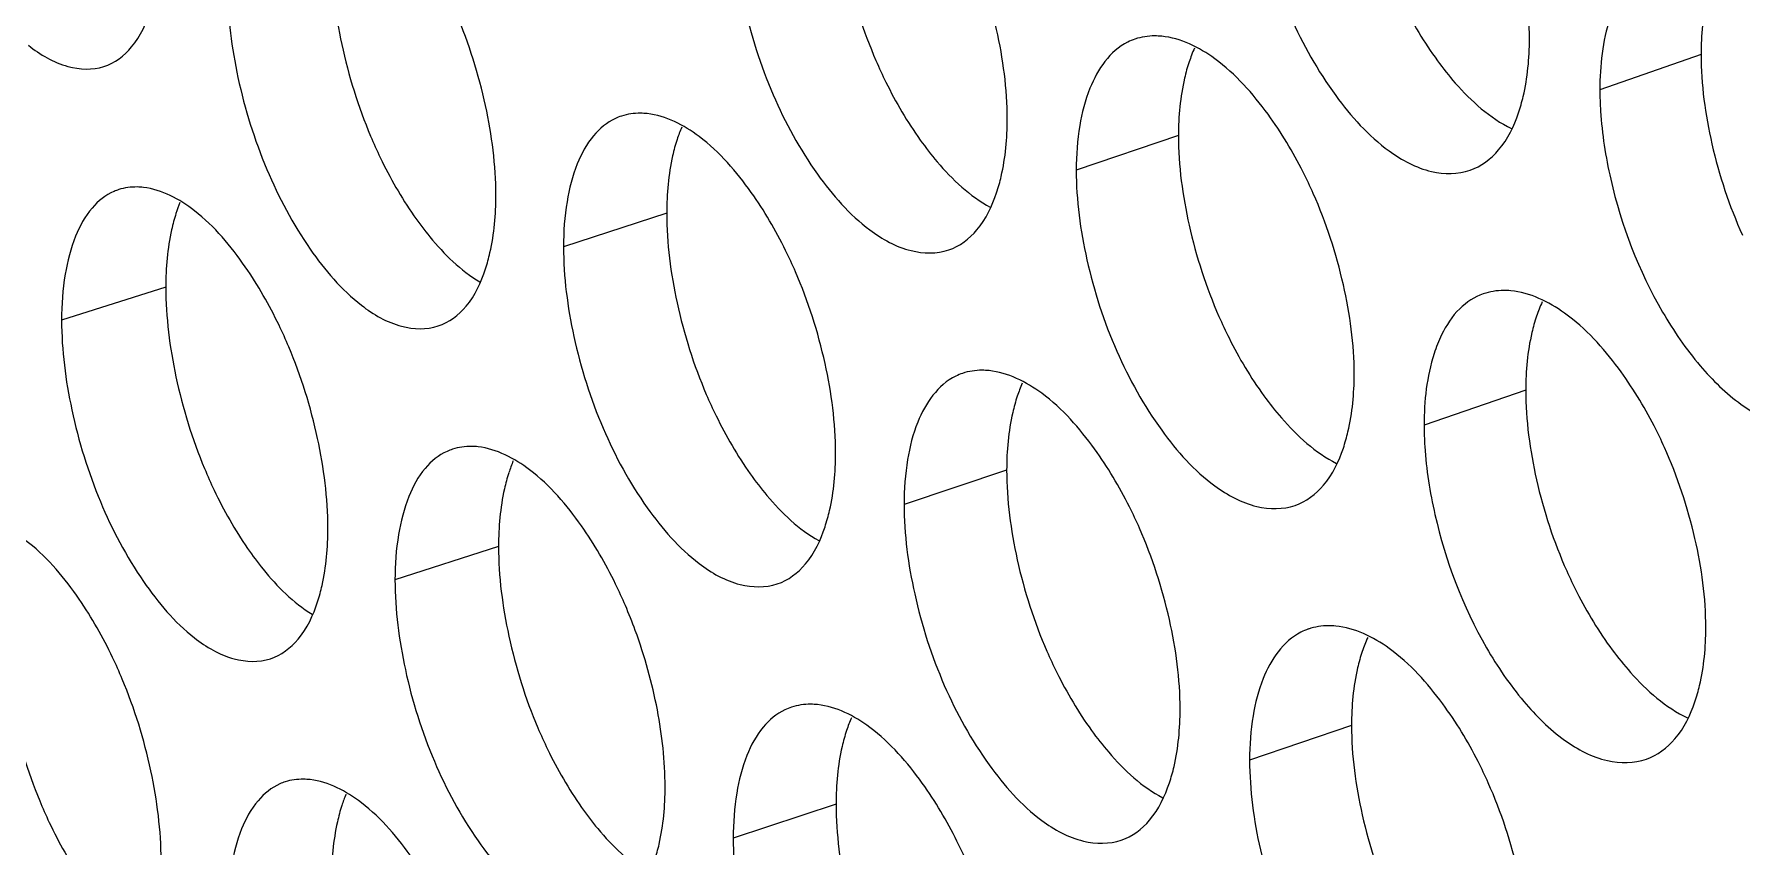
# Model space of a CAD drawing. Header units: millimetres. Extents: x 1177 to 4147, y 93 to 2194.
# Drawn here: x 2505.48 to 2520.02, y 959.4 to 966.33 of the extents above; entities that cross this region are included whole.
import ezdxf

# ---------------------------------------------------------------- set-up
doc = ezdxf.new("R2010")
doc.units = ezdxf.units.MM
doc.header["$LTSCALE"] = 0.1
doc.layers.get('0').update_dxf_attribs({"lineweight": 13})
doc.layers.add('标注', color=251, linetype='Continuous', lineweight=9)

# ---------------------------------------------------------------- blocks, each defined once
blk = doc.blocks.new('02')
at = {"layer": '标注'}
for p, q in [((4368.662, 971.486), (4367.431, 971.057)), ((4362.307, 970.498), (4361.064, 970.079)), ((4362.307, 970.498), (4361.064, 970.079)), ((4356.084, 969.555), (4354.829, 969.144)), ((4349.993, 968.655), (4348.726, 968.253)), ((4366.53, 967.401), (4365.294, 966.976)), ((4366.53, 967.401), (4365.294, 966.976)), ((4360.218, 966.429), (4358.971, 966.012)), ((4354.039, 965.5), (4352.78, 965.092)), ((4364.411, 963.322), (4363.172, 962.9)), ((4358.144, 962.364), (4356.893, 961.951))]:
    blk.add_line(p, q, dxfattribs=at)
for centre, radius, start, end in [((4362.005, 971.002), 0.708, 108.7111, 116.4326), ((4362.005, 971.002), 0.708, 108.7111, 116.4326), ((4355.745, 970.09), 0.68, 108.1838, 114.818), ((4349.619, 969.221), 0.651, 107.6638, 113.1281), ((4351.866, 968.991), 1.837, 157.8589, 162.2429), ((4359.904, 966.943), 0.699, 108.5345, 115.9025), ((4353.688, 966.045), 0.67, 108.0096, 114.2633), ((4355.89, 965.838), 1.814, 157.2003, 162.034), ((4350.072, 962.425), 5.992, 20.0336, 23.1528), ((4364.121, 963.816), 0.718, 108.8885, 116.9547), ((4357.817, 962.889), 0.689, 108.3587, 115.3644), ((4351.646, 962.006), 0.661, 107.8363, 113.7), ((4353.87, 961.787), 1.825, 157.5283, 162.138)]:
    blk.add_arc(centre, radius, start, end, dxfattribs=at)
for points, knots in [([(4363.172, 974.15), (4363.172, 973.784), (4363.275, 973.028), (4363.626, 971.952), (4364.153, 971.014), (4364.616, 970.496), (4364.869, 970.312)], [0, 0, 0, 0, 0.254475, 0.525644, 0.782923, 1, 1, 1, 1]), ([(4366.575, 971.674), (4366.575, 972.04), (4366.471, 972.795), (4366.233, 973.516), (4366.074, 973.872)], [0, 0, 0, 0, 0.484049, 1, 1, 1, 1]), ([(4358.144, 973.614), (4358.144, 973.248), (4358.244, 972.493), (4358.474, 971.769), (4358.629, 971.411)], [0, 0, 0, 0, 0.484339, 1, 1, 1, 1]), ([(4358.144, 973.614), (4358.144, 973.248), (4358.244, 972.493), (4358.474, 971.769), (4358.629, 971.411)], [0, 0, 0, 0, 0.484339, 1, 1, 1, 1]), ([(4356.893, 973.201), (4356.893, 972.835), (4356.993, 972.079), (4357.336, 971.001), (4357.852, 970.059), (4358.306, 969.537), (4358.554, 969.351)], [0, 0, 0, 0, 0.255058, 0.526721, 0.783925, 1, 1, 1, 1]), ([(4356.893, 973.201), (4356.893, 972.835), (4356.993, 972.079), (4357.336, 971.001), (4357.852, 970.059), (4358.306, 969.537), (4358.554, 969.351)], [0, 0, 0, 0, 0.255058, 0.526721, 0.783925, 1, 1, 1, 1]), ([(4360.225, 970.701), (4360.225, 971.067), (4360.123, 971.822), (4359.891, 972.546), (4359.735, 972.903)], [0, 0, 0, 0, 0.484165, 1, 1, 1, 1]), ([(4360.225, 970.701), (4360.225, 971.067), (4360.123, 971.822), (4359.891, 972.546), (4359.735, 972.903)], [0, 0, 0, 0, 0.484165, 1, 1, 1, 1]), ([(4352.008, 972.7), (4352.008, 972.334), (4352.107, 971.578), (4352.332, 970.852), (4352.483, 970.493)], [0, 0, 0, 0, 0.484455, 1, 1, 1, 1]), ([(4350.746, 972.295), (4350.746, 971.929), (4350.844, 971.173), (4351.18, 970.094), (4351.684, 969.149), (4352.128, 968.623), (4352.372, 968.434)], [0, 0, 0, 0, 0.255639, 0.527795, 0.784925, 1, 1, 1, 1]), ([(4364.907, 972.372), (4364.945, 972.284), (4365.103, 971.95), (4365.295, 971.631), (4365.457, 971.41)], [0, 0, 0, 0, 0.259522, 1, 1, 1, 1]), ([(4368.795, 972.385), (4368.772, 972.32), (4368.69, 972.027), (4368.662, 971.72), (4368.662, 971.486)], [0, 0, 0, 0, 0.227421, 1, 1, 1, 1]), ([(4367.646, 972.158), (4367.61, 972.084), (4367.472, 971.733), (4367.431, 971.35), (4367.431, 971.057)], [0, 0, 0, 0, 0.219864, 1, 1, 1, 1]), ([(4349.24, 971.339), (4349.371, 971.381), (4349.632, 971.581), (4349.759, 971.87), (4349.811, 972.032)], [0, 0, 0, 0, 0.446528, 1, 1, 1, 1]), ([(4354.007, 969.773), (4354.007, 970.139), (4353.908, 970.894), (4353.68, 971.619), (4353.528, 971.978)], [0, 0, 0, 0, 0.484282, 1, 1, 1, 1]), ([(4361.689, 971.636), (4361.473, 971.529), (4361.227, 971.159), (4361.089, 970.601), (4361.064, 970.26), (4361.064, 970.079)], [0, 0, 0, 0, 0.41671, 0.687379, 1, 1, 1, 1]), ([(4361.689, 971.636), (4361.473, 971.529), (4361.227, 971.159), (4361.089, 970.601), (4361.064, 970.26), (4361.064, 970.079)], [0, 0, 0, 0, 0.41671, 0.687379, 1, 1, 1, 1]), ([(4362.104, 971.707), (4362.076, 971.71), (4361.966, 971.716), (4361.855, 971.699), (4361.778, 971.673)], [0, 0, 0, 0, 0.258751, 1, 1, 1, 1]), ([(4362.104, 971.707), (4362.076, 971.71), (4361.966, 971.716), (4361.855, 971.699), (4361.778, 971.673)], [0, 0, 0, 0, 0.258751, 1, 1, 1, 1]), ([(4363.396, 970.758), (4363.212, 971.01), (4362.851, 971.424), (4362.336, 971.685), (4362.104, 971.707)], [0, 0, 0, 0, 0.571465, 1, 1, 1, 1]), ([(4363.396, 970.758), (4363.212, 971.01), (4362.851, 971.424), (4362.336, 971.685), (4362.104, 971.707)], [0, 0, 0, 0, 0.571465, 1, 1, 1, 1]), ([(4366.443, 970.776), (4366.465, 970.841), (4366.547, 971.134), (4366.575, 971.44), (4366.575, 971.674)], [0, 0, 0, 0, 0.227356, 1, 1, 1, 1]), ([(4348.324, 971.597), (4348.466, 971.485), (4348.753, 971.31), (4349.101, 971.295), (4349.24, 971.339)], [0, 0, 0, 0, 0.554103, 1, 1, 1, 1]), ([(4368.662, 971.486), (4368.662, 971.12), (4368.766, 970.365), (4369.005, 969.643), (4369.165, 969.288)], [0, 0, 0, 0, 0.484147, 1, 1, 1, 1]), ([(4358.629, 971.411), (4358.667, 971.323), (4358.821, 970.987), (4359.009, 970.667), (4359.168, 970.444)], [0, 0, 0, 0, 0.259789, 1, 1, 1, 1]), ([(4358.629, 971.411), (4358.667, 971.323), (4358.821, 970.987), (4359.009, 970.667), (4359.168, 970.444)], [0, 0, 0, 0, 0.259789, 1, 1, 1, 1]), ([(4362.437, 971.396), (4362.415, 971.331), (4362.334, 971.038), (4362.307, 970.733), (4362.307, 970.498)], [0, 0, 0, 0, 0.227, 1, 1, 1, 1]), ([(4362.437, 971.396), (4362.415, 971.331), (4362.334, 971.038), (4362.307, 970.733), (4362.307, 970.498)], [0, 0, 0, 0, 0.227, 1, 1, 1, 1]), ([(4365.457, 971.41), (4365.525, 971.316), (4365.779, 970.997), (4366.093, 970.713), (4366.356, 970.584)], [0, 0, 0, 0, 0.283373, 1, 1, 1, 1]), ([(4367.431, 971.057), (4367.431, 970.97), (4367.444, 970.604), (4367.501, 970.241), (4367.563, 969.969)], [0, 0, 0, 0, 0.237523, 1, 1, 1, 1]), ([(4355.46, 970.707), (4355.358, 970.659), (4355.162, 970.496), (4354.971, 970.135), (4354.852, 969.671), (4354.829, 969.328), (4354.829, 969.144)], [0, 0, 0, 0, 0.191473, 0.417182, 0.686837, 1, 1, 1, 1]), ([(4355.847, 970.766), (4355.82, 970.769), (4355.714, 970.775), (4355.608, 970.76), (4355.533, 970.736)], [0, 0, 0, 0, 0.258853, 1, 1, 1, 1]), ([(4357.112, 969.807), (4356.932, 970.06), (4356.581, 970.475), (4356.076, 970.741), (4355.847, 970.766)], [0, 0, 0, 0, 0.573616, 1, 1, 1, 1]), ([(4360.096, 969.804), (4360.118, 969.869), (4360.198, 970.162), (4360.225, 970.467), (4360.225, 970.701)], [0, 0, 0, 0, 0.226935, 1, 1, 1, 1]), ([(4360.096, 969.804), (4360.118, 969.869), (4360.198, 970.162), (4360.225, 970.467), (4360.225, 970.701)], [0, 0, 0, 0, 0.226935, 1, 1, 1, 1]), ([(4363.947, 969.794), (4363.908, 969.882), (4363.749, 970.217), (4363.558, 970.537), (4363.396, 970.758)], [0, 0, 0, 0, 0.2595, 1, 1, 1, 1]), ([(4363.947, 969.794), (4363.908, 969.882), (4363.749, 970.217), (4363.558, 970.537), (4363.396, 970.758)], [0, 0, 0, 0, 0.2595, 1, 1, 1, 1]), ([(4365.854, 970.077), (4365.988, 970.124), (4366.251, 970.324), (4366.388, 970.614), (4366.443, 970.776)], [0, 0, 0, 0, 0.453533, 1, 1, 1, 1]), ([(4352.483, 970.493), (4352.52, 970.405), (4352.671, 970.069), (4352.855, 969.747), (4353.01, 969.523)], [0, 0, 0, 0, 0.260055, 1, 1, 1, 1]), ([(4356.211, 970.452), (4356.189, 970.387), (4356.11, 970.094), (4356.084, 969.789), (4356.084, 969.555)], [0, 0, 0, 0, 0.226582, 1, 1, 1, 1]), ([(4359.168, 970.444), (4359.233, 970.354), (4359.473, 970.042), (4359.769, 969.762), (4360.019, 969.628)], [0, 0, 0, 0, 0.282708, 1, 1, 1, 1]), ([(4359.168, 970.444), (4359.233, 970.354), (4359.473, 970.042), (4359.769, 969.762), (4360.019, 969.628)], [0, 0, 0, 0, 0.282708, 1, 1, 1, 1]), ([(4362.307, 970.498), (4362.307, 970.132), (4362.409, 969.377), (4362.643, 968.654), (4362.799, 968.297)], [0, 0, 0, 0, 0.484262, 1, 1, 1, 1]), ([(4362.307, 970.498), (4362.307, 970.132), (4362.409, 969.377), (4362.643, 968.654), (4362.799, 968.297)], [0, 0, 0, 0, 0.484262, 1, 1, 1, 1]), ([(4364.869, 970.312), (4365.023, 970.2), (4365.337, 970.028), (4365.706, 970.026), (4365.854, 970.077)], [0, 0, 0, 0, 0.549699, 1, 1, 1, 1]), ([(4361.064, 970.079), (4361.064, 969.713), (4361.166, 968.957), (4361.515, 967.88), (4362.038, 966.941), (4362.498, 966.421), (4362.749, 966.237)], [0, 0, 0, 0, 0.254669, 0.526003, 0.783257, 1, 1, 1, 1]), ([(4361.064, 970.079), (4361.064, 969.713), (4361.166, 968.957), (4361.515, 967.88), (4362.038, 966.941), (4362.498, 966.421), (4362.749, 966.237)], [0, 0, 0, 0, 0.254669, 0.526003, 0.783257, 1, 1, 1, 1]), ([(4367.563, 969.969), (4367.692, 969.405), (4368, 968.599), (4368.609, 967.713), (4368.965, 967.361), (4369.151, 967.228)], [0, 0, 0, 0, 0.539288, 0.786761, 1, 1, 1, 1]), ([(4349.363, 969.82), (4349.26, 969.776), (4349.062, 969.616), (4348.869, 969.255), (4348.75, 968.787), (4348.726, 968.44), (4348.726, 968.253)], [0, 0, 0, 0, 0.188951, 0.413428, 0.683995, 1, 1, 1, 1]), ([(4349.722, 969.868), (4349.696, 969.871), (4349.595, 969.878), (4349.493, 969.864), (4349.421, 969.842)], [0, 0, 0, 0, 0.258969, 1, 1, 1, 1]), ([(4350.96, 968.901), (4350.785, 969.153), (4350.444, 969.569), (4349.948, 969.841), (4349.722, 969.868)], [0, 0, 0, 0, 0.575826, 1, 1, 1, 1]), ([(4353.881, 968.876), (4353.902, 968.941), (4353.981, 969.234), (4354.007, 969.539), (4354.007, 969.773)], [0, 0, 0, 0, 0.226518, 1, 1, 1, 1]), ([(4357.651, 968.84), (4357.613, 968.928), (4357.458, 969.263), (4357.271, 969.584), (4357.112, 969.807)], [0, 0, 0, 0, 0.259768, 1, 1, 1, 1]), ([(4359.513, 969.107), (4359.646, 969.152), (4359.909, 969.352), (4360.042, 969.642), (4360.096, 969.804)], [0, 0, 0, 0, 0.451001, 1, 1, 1, 1]), ([(4359.513, 969.107), (4359.646, 969.152), (4359.909, 969.352), (4360.042, 969.642), (4360.096, 969.804)], [0, 0, 0, 0, 0.451001, 1, 1, 1, 1]), ([(4364.444, 967.595), (4364.444, 967.961), (4364.34, 968.716), (4364.104, 969.438), (4363.947, 969.794)], [0, 0, 0, 0, 0.484088, 1, 1, 1, 1]), ([(4364.444, 967.595), (4364.444, 967.961), (4364.34, 968.716), (4364.104, 969.438), (4363.947, 969.794)], [0, 0, 0, 0, 0.484088, 1, 1, 1, 1]), ([(4350.117, 969.552), (4350.096, 969.486), (4350.018, 969.194), (4349.993, 968.889), (4349.993, 968.655)], [0, 0, 0, 0, 0.226169, 1, 1, 1, 1]), ([(4356.084, 969.555), (4356.084, 969.189), (4356.183, 968.433), (4356.412, 967.708), (4356.565, 967.35)], [0, 0, 0, 0, 0.484378, 1, 1, 1, 1]), ([(4353.01, 969.523), (4353.072, 969.435), (4353.3, 969.132), (4353.577, 968.857), (4353.813, 968.718)], [0, 0, 0, 0, 0.28193, 1, 1, 1, 1]), ([(4358.554, 969.351), (4358.704, 969.239), (4359.007, 969.066), (4359.369, 969.059), (4359.513, 969.107)], [0, 0, 0, 0, 0.551276, 1, 1, 1, 1]), ([(4358.554, 969.351), (4358.704, 969.239), (4359.007, 969.066), (4359.369, 969.059), (4359.513, 969.107)], [0, 0, 0, 0, 0.551276, 1, 1, 1, 1]), ([(4354.829, 969.144), (4354.829, 968.778), (4354.929, 968.022), (4355.269, 966.944), (4355.781, 966.001), (4356.232, 965.478), (4356.479, 965.291)], [0, 0, 0, 0, 0.255252, 0.52708, 0.784259, 1, 1, 1, 1]), ([(4351.488, 967.929), (4351.451, 968.017), (4351.299, 968.354), (4351.116, 968.676), (4350.96, 968.901)], [0, 0, 0, 0, 0.260034, 1, 1, 1, 1]), ([(4353.305, 968.182), (4353.437, 968.225), (4353.698, 968.425), (4353.828, 968.714), (4353.881, 968.876)], [0, 0, 0, 0, 0.448356, 1, 1, 1, 1]), ([(4358.138, 966.637), (4358.138, 967.003), (4358.037, 967.758), (4357.806, 968.482), (4357.651, 968.84)], [0, 0, 0, 0, 0.484204, 1, 1, 1, 1]), ([(4349.993, 968.655), (4349.993, 968.289), (4350.09, 967.533), (4350.314, 966.806), (4350.464, 966.447)], [0, 0, 0, 0, 0.484494, 1, 1, 1, 1]), ([(4366.013, 968.572), (4365.907, 968.536), (4365.697, 968.398), (4365.563, 968.19), (4365.507, 968.075)], [0, 0, 0, 0, 0.466707, 1, 1, 1, 1]), ([(4366.013, 968.572), (4365.907, 968.536), (4365.697, 968.398), (4365.563, 968.19), (4365.507, 968.075)], [0, 0, 0, 0, 0.466707, 1, 1, 1, 1]), ([(4366.348, 968.61), (4366.319, 968.613), (4366.207, 968.618), (4366.092, 968.6), (4366.013, 968.572)], [0, 0, 0, 0, 0.258691, 1, 1, 1, 1]), ([(4366.348, 968.61), (4366.319, 968.613), (4366.207, 968.618), (4366.092, 968.6), (4366.013, 968.572)], [0, 0, 0, 0, 0.258691, 1, 1, 1, 1]), ([(4367.658, 967.667), (4367.471, 967.918), (4367.104, 968.332), (4366.583, 968.588), (4366.348, 968.61)], [0, 0, 0, 0, 0.570063, 1, 1, 1, 1]), ([(4367.658, 967.667), (4367.471, 967.918), (4367.104, 968.332), (4366.583, 968.588), (4366.348, 968.61)], [0, 0, 0, 0, 0.570063, 1, 1, 1, 1]), ([(4352.372, 968.434), (4352.517, 968.322), (4352.81, 968.148), (4353.164, 968.136), (4353.305, 968.182)], [0, 0, 0, 0, 0.552941, 1, 1, 1, 1]), ([(4348.726, 968.253), (4348.726, 967.887), (4348.824, 967.131), (4349.157, 966.051), (4349.657, 965.105), (4350.098, 964.578), (4350.341, 964.388)], [0, 0, 0, 0, 0.255833, 0.528153, 0.785258, 1, 1, 1, 1]), ([(4362.799, 968.297), (4362.838, 968.209), (4362.995, 967.874), (4363.185, 967.554), (4363.346, 967.333)], [0, 0, 0, 0, 0.259611, 1, 1, 1, 1]), ([(4362.799, 968.297), (4362.838, 968.209), (4362.995, 967.874), (4363.185, 967.554), (4363.346, 967.333)], [0, 0, 0, 0, 0.259611, 1, 1, 1, 1]), ([(4366.661, 968.3), (4366.639, 968.235), (4366.557, 967.942), (4366.53, 967.636), (4366.53, 967.401)], [0, 0, 0, 0, 0.22728, 1, 1, 1, 1]), ([(4366.661, 968.3), (4366.639, 968.235), (4366.557, 967.942), (4366.53, 967.636), (4366.53, 967.401)], [0, 0, 0, 0, 0.22728, 1, 1, 1, 1]), ([(4351.964, 965.723), (4351.964, 966.089), (4351.866, 966.845), (4351.639, 967.57), (4351.488, 967.929)], [0, 0, 0, 0, 0.484321, 1, 1, 1, 1]), ([(4365.507, 968.075), (4365.471, 968.001), (4365.335, 967.65), (4365.294, 967.269), (4365.294, 966.976)], [0, 0, 0, 0, 0.219714, 1, 1, 1, 1]), ([(4365.507, 968.075), (4365.471, 968.001), (4365.335, 967.65), (4365.294, 967.269), (4365.294, 966.976)], [0, 0, 0, 0, 0.219714, 1, 1, 1, 1]), ([(4359.598, 967.572), (4359.381, 967.466), (4359.133, 967.096), (4358.996, 966.537), (4358.971, 966.194), (4358.971, 966.012)], [0, 0, 0, 0, 0.415426, 0.686428, 1, 1, 1, 1]), ([(4360.004, 967.639), (4359.976, 967.642), (4359.867, 967.647), (4359.758, 967.631), (4359.681, 967.606)], [0, 0, 0, 0, 0.258783, 1, 1, 1, 1]), ([(4361.287, 966.686), (4361.104, 966.938), (4360.746, 967.353), (4360.235, 967.615), (4360.004, 967.639)], [0, 0, 0, 0, 0.572175, 1, 1, 1, 1]), ([(4364.312, 966.697), (4364.334, 966.762), (4364.416, 967.055), (4364.444, 967.361), (4364.444, 967.595)], [0, 0, 0, 0, 0.227216, 1, 1, 1, 1]), ([(4364.312, 966.697), (4364.334, 966.762), (4364.416, 967.055), (4364.444, 967.361), (4364.444, 967.595)], [0, 0, 0, 0, 0.227216, 1, 1, 1, 1]), ([(4368.216, 966.705), (4368.177, 966.793), (4368.016, 967.127), (4367.822, 967.446), (4367.658, 967.667)], [0, 0, 0, 0, 0.259321, 1, 1, 1, 1]), ([(4368.216, 966.705), (4368.177, 966.793), (4368.016, 967.127), (4367.822, 967.446), (4367.658, 967.667)], [0, 0, 0, 0, 0.259321, 1, 1, 1, 1]), ([(4356.565, 967.35), (4356.603, 967.262), (4356.757, 966.926), (4356.943, 966.605), (4357.101, 966.382)], [0, 0, 0, 0, 0.259878, 1, 1, 1, 1]), ([(4360.347, 967.327), (4360.325, 967.262), (4360.245, 966.969), (4360.218, 966.663), (4360.218, 966.429)], [0, 0, 0, 0, 0.22686, 1, 1, 1, 1]), ([(4363.346, 967.333), (4363.413, 967.24), (4363.663, 966.924), (4363.971, 966.641), (4364.229, 966.51)], [0, 0, 0, 0, 0.283164, 1, 1, 1, 1]), ([(4363.346, 967.333), (4363.413, 967.24), (4363.663, 966.924), (4363.971, 966.641), (4364.229, 966.51)], [0, 0, 0, 0, 0.283164, 1, 1, 1, 1]), ([(4366.53, 967.401), (4366.53, 967.036), (4366.633, 966.28), (4366.87, 965.558), (4367.028, 965.202)], [0, 0, 0, 0, 0.484186, 1, 1, 1, 1]), ([(4366.53, 967.401), (4366.53, 967.036), (4366.633, 966.28), (4366.87, 965.558), (4367.028, 965.202)], [0, 0, 0, 0, 0.484186, 1, 1, 1, 1]), ([(4369.151, 967.228), (4369.309, 967.115), (4369.629, 966.945), (4370.004, 966.946), (4370.154, 966.999)], [0, 0, 0, 0, 0.548694, 1, 1, 1, 1]), ([(4365.294, 966.976), (4365.294, 966.889), (4365.307, 966.523), (4365.364, 966.159), (4365.426, 965.887)], [0, 0, 0, 0, 0.237501, 1, 1, 1, 1]), ([(4365.294, 966.976), (4365.294, 966.889), (4365.307, 966.523), (4365.364, 966.159), (4365.426, 965.887)], [0, 0, 0, 0, 0.237501, 1, 1, 1, 1]), ([(4353.413, 966.656), (4353.311, 966.61), (4353.114, 966.448), (4352.922, 966.087), (4352.804, 965.622), (4352.78, 965.277), (4352.78, 965.092)], [0, 0, 0, 0, 0.190641, 0.415947, 0.685903, 1, 1, 1, 1]), ([(4353.791, 966.712), (4353.764, 966.715), (4353.66, 966.721), (4353.554, 966.707), (4353.481, 966.683)], [0, 0, 0, 0, 0.25889, 1, 1, 1, 1]), ([(4355.047, 965.75), (4354.868, 966.003), (4354.52, 966.418), (4354.018, 966.686), (4353.791, 966.712)], [0, 0, 0, 0, 0.574346, 1, 1, 1, 1]), ([(4361.834, 965.721), (4361.795, 965.809), (4361.638, 966.144), (4361.447, 966.464), (4361.287, 966.686)], [0, 0, 0, 0, 0.259589, 1, 1, 1, 1]), ([(4363.726, 965.999), (4363.86, 966.045), (4364.123, 966.245), (4364.258, 966.535), (4364.312, 966.697)], [0, 0, 0, 0, 0.452702, 1, 1, 1, 1]), ([(4363.726, 965.999), (4363.86, 966.045), (4364.123, 966.245), (4364.258, 966.535), (4364.312, 966.697)], [0, 0, 0, 0, 0.452702, 1, 1, 1, 1]), ([(4368.72, 964.509), (4368.72, 964.874), (4368.616, 965.629), (4368.376, 966.35), (4368.216, 966.705)], [0, 0, 0, 0, 0.484011, 1, 1, 1, 1]), ([(4368.72, 964.509), (4368.72, 964.874), (4368.616, 965.629), (4368.376, 966.35), (4368.216, 966.705)], [0, 0, 0, 0, 0.484011, 1, 1, 1, 1]), ([(4350.464, 966.447), (4350.501, 966.358), (4350.651, 966.022), (4350.833, 965.7), (4350.988, 965.476)], [0, 0, 0, 0, 0.260144, 1, 1, 1, 1]), ([(4358.009, 965.74), (4358.031, 965.805), (4358.111, 966.097), (4358.138, 966.403), (4358.138, 966.637)], [0, 0, 0, 0, 0.226796, 1, 1, 1, 1]), ([(4354.165, 966.397), (4354.143, 966.332), (4354.065, 966.039), (4354.039, 965.734), (4354.039, 965.5)], [0, 0, 0, 0, 0.226444, 1, 1, 1, 1]), ([(4357.101, 966.382), (4357.164, 966.293), (4357.401, 965.984), (4357.691, 965.705), (4357.935, 965.57)], [0, 0, 0, 0, 0.282461, 1, 1, 1, 1]), ([(4360.218, 966.429), (4360.218, 966.063), (4360.319, 965.307), (4360.551, 964.584), (4360.707, 964.226)], [0, 0, 0, 0, 0.484301, 1, 1, 1, 1]), ([(4362.749, 966.237), (4362.902, 966.125), (4363.212, 965.953), (4363.579, 965.949), (4363.726, 965.999)], [0, 0, 0, 0, 0.550215, 1, 1, 1, 1]), ([(4362.749, 966.237), (4362.902, 966.125), (4363.212, 965.953), (4363.579, 965.949), (4363.726, 965.999)], [0, 0, 0, 0, 0.550215, 1, 1, 1, 1]), ([(4348.939, 964.858), (4348.766, 965.111), (4348.428, 965.527), (4347.935, 965.801), (4347.711, 965.828)], [0, 0, 0, 0, 0.576575, 1, 1, 1, 1]), ([(4358.971, 966.012), (4358.971, 965.646), (4359.072, 964.89), (4359.418, 963.813), (4359.938, 962.873), (4360.395, 962.352), (4360.644, 962.167)], [0, 0, 0, 0, 0.254863, 0.526363, 0.783591, 1, 1, 1, 1]), ([(4365.426, 965.887), (4365.554, 965.323), (4365.859, 964.517), (4366.464, 963.629), (4366.817, 963.276), (4367.003, 963.143)], [0, 0, 0, 0, 0.539686, 0.787091, 1, 1, 1, 1]), ([(4365.426, 965.887), (4365.554, 965.323), (4365.859, 964.517), (4366.464, 963.629), (4366.817, 963.276), (4367.003, 963.143)], [0, 0, 0, 0, 0.539686, 0.787091, 1, 1, 1, 1]), ([(4351.839, 964.827), (4351.86, 964.892), (4351.939, 965.184), (4351.964, 965.489), (4351.964, 965.723)], [0, 0, 0, 0, 0.22638, 1, 1, 1, 1]), ([(4355.582, 964.781), (4355.544, 964.869), (4355.391, 965.205), (4355.204, 965.527), (4355.047, 965.75)], [0, 0, 0, 0, 0.259857, 1, 1, 1, 1]), ([(4357.429, 965.044), (4357.562, 965.088), (4357.824, 965.288), (4357.956, 965.578), (4358.009, 965.74)], [0, 0, 0, 0, 0.450132, 1, 1, 1, 1]), ([(4362.327, 963.521), (4362.327, 963.886), (4362.225, 964.642), (4361.99, 965.364), (4361.834, 965.721)], [0, 0, 0, 0, 0.484127, 1, 1, 1, 1]), ([(4350.988, 965.476), (4351.048, 965.389), (4351.271, 965.088), (4351.543, 964.815), (4351.774, 964.675)], [0, 0, 0, 0, 0.281645, 1, 1, 1, 1]), ([(4354.039, 965.5), (4354.039, 965.134), (4354.138, 964.378), (4354.365, 963.653), (4354.517, 963.294)], [0, 0, 0, 0, 0.484416, 1, 1, 1, 1]), ([(4356.479, 965.291), (4356.627, 965.179), (4356.927, 965.005), (4357.286, 964.997), (4357.429, 965.044)], [0, 0, 0, 0, 0.551821, 1, 1, 1, 1]), ([(4367.028, 965.202), (4367.067, 965.115), (4367.227, 964.78), (4367.419, 964.462), (4367.582, 964.241)], [0, 0, 0, 0, 0.259432, 1, 1, 1, 1]), ([(4367.028, 965.202), (4367.067, 965.115), (4367.227, 964.78), (4367.419, 964.462), (4367.582, 964.241)], [0, 0, 0, 0, 0.259432, 1, 1, 1, 1]), ([(4352.78, 965.092), (4352.78, 964.726), (4352.879, 963.97), (4353.217, 962.892), (4353.725, 961.948), (4354.173, 961.423), (4354.418, 961.235)], [0, 0, 0, 0, 0.255445, 0.527438, 0.784592, 1, 1, 1, 1]), ([(4349.463, 963.885), (4349.427, 963.974), (4349.276, 964.31), (4349.094, 964.633), (4348.939, 964.858)], [0, 0, 0, 0, 0.260123, 1, 1, 1, 1]), ([(4351.265, 964.133), (4351.396, 964.175), (4351.657, 964.375), (4351.786, 964.664), (4351.839, 964.827)], [0, 0, 0, 0, 0.447449, 1, 1, 1, 1]), ([(4347.992, 964.615), (4347.992, 964.248), (4348.089, 963.492), (4348.311, 962.765), (4348.46, 962.405)], [0, 0, 0, 0, 0.484532, 1, 1, 1, 1]), ([(4350.341, 964.388), (4350.484, 964.276), (4350.774, 964.102), (4351.125, 964.088), (4351.265, 964.133)], [0, 0, 0, 0, 0.553517, 1, 1, 1, 1]), ([(4356.065, 962.577), (4356.065, 962.89), (4355.991, 963.537), (4355.817, 964.163), (4355.702, 964.478)], [0, 0, 0, 0, 0.482715, 1, 1, 1, 1]), ([(4363.795, 964.456), (4363.579, 964.346), (4363.334, 963.977), (4363.197, 963.42), (4363.172, 963.08), (4363.172, 962.9)], [0, 0, 0, 0, 0.417976, 0.688317, 1, 1, 1, 1]), ([(4364.219, 964.531), (4364.19, 964.534), (4364.079, 964.539), (4363.966, 964.522), (4363.888, 964.495)], [0, 0, 0, 0, 0.25872, 1, 1, 1, 1]), ([(4365.52, 963.585), (4365.334, 963.836), (4364.97, 964.251), (4364.453, 964.509), (4364.219, 964.531)], [0, 0, 0, 0, 0.570761, 1, 1, 1, 1]), ([(4368.587, 963.61), (4368.61, 963.675), (4368.692, 963.968), (4368.72, 964.274), (4368.72, 964.509)], [0, 0, 0, 0, 0.227498, 1, 1, 1, 1]), ([(4368.587, 963.61), (4368.61, 963.675), (4368.692, 963.968), (4368.72, 964.274), (4368.72, 964.509)], [0, 0, 0, 0, 0.227498, 1, 1, 1, 1]), ([(4360.707, 964.226), (4360.745, 964.138), (4360.901, 963.803), (4361.09, 963.483), (4361.249, 963.261)], [0, 0, 0, 0, 0.2597, 1, 1, 1, 1]), ([(4364.542, 964.221), (4364.52, 964.156), (4364.438, 963.863), (4364.411, 963.557), (4364.411, 963.322)], [0, 0, 0, 0, 0.22714, 1, 1, 1, 1]), ([(4367.582, 964.241), (4367.652, 964.147), (4367.911, 963.826), (4368.231, 963.54), (4368.498, 963.413)], [0, 0, 0, 0, 0.283571, 1, 1, 1, 1]), ([(4367.582, 964.241), (4367.652, 964.147), (4367.911, 963.826), (4368.231, 963.54), (4368.498, 963.413)], [0, 0, 0, 0, 0.283571, 1, 1, 1, 1]), ([(4349.936, 961.678), (4349.936, 962.044), (4349.838, 962.8), (4349.614, 963.525), (4349.463, 963.885)], [0, 0, 0, 0, 0.48436, 1, 1, 1, 1]), ([(4357.918, 963.575), (4357.89, 963.578), (4357.784, 963.584), (4357.675, 963.568), (4357.6, 963.543)], [0, 0, 0, 0, 0.258817, 1, 1, 1, 1]), ([(4359.192, 962.619), (4359.011, 962.871), (4358.656, 963.287), (4358.148, 963.551), (4357.918, 963.575)], [0, 0, 0, 0, 0.572892, 1, 1, 1, 1]), ([(4366.074, 962.622), (4366.035, 962.71), (4365.876, 963.045), (4365.683, 963.364), (4365.52, 963.585)], [0, 0, 0, 0, 0.25941, 1, 1, 1, 1]), ([(4367.997, 962.911), (4368.131, 962.958), (4368.395, 963.158), (4368.532, 963.448), (4368.587, 963.61)], [0, 0, 0, 0, 0.454353, 1, 1, 1, 1]), ([(4367.997, 962.911), (4368.131, 962.958), (4368.395, 963.158), (4368.532, 963.448), (4368.587, 963.61)], [0, 0, 0, 0, 0.454353, 1, 1, 1, 1]), ([(4357.522, 963.512), (4357.42, 963.463), (4357.225, 963.299), (4357.034, 962.938), (4356.916, 962.476), (4356.893, 962.134), (4356.893, 961.951)], [0, 0, 0, 0, 0.192296, 0.418401, 0.687759, 1, 1, 1, 1]), ([(4362.197, 962.623), (4362.219, 962.688), (4362.3, 962.981), (4362.327, 963.286), (4362.327, 963.521)], [0, 0, 0, 0, 0.227075, 1, 1, 1, 1]), ([(4364.411, 963.322), (4364.411, 962.956), (4364.514, 962.201), (4364.749, 961.478), (4364.907, 961.122)], [0, 0, 0, 0, 0.484224, 1, 1, 1, 1]), ([(4354.517, 963.294), (4354.554, 963.206), (4354.707, 962.87), (4354.891, 962.549), (4355.048, 962.325)], [0, 0, 0, 0, 0.259967, 1, 1, 1, 1]), ([(4358.272, 963.262), (4358.25, 963.197), (4358.17, 962.904), (4358.144, 962.599), (4358.144, 962.364)], [0, 0, 0, 0, 0.226721, 1, 1, 1, 1]), ([(4361.249, 963.261), (4361.316, 963.17), (4361.561, 962.856), (4361.863, 962.574), (4362.117, 962.442)], [0, 0, 0, 0, 0.282942, 1, 1, 1, 1]), ([(4367.003, 963.143), (4367.159, 963.03), (4367.475, 962.859), (4367.848, 962.859), (4367.997, 962.911)], [0, 0, 0, 0, 0.549192, 1, 1, 1, 1]), ([(4367.003, 963.143), (4367.159, 963.03), (4367.475, 962.859), (4367.848, 962.859), (4367.997, 962.911)], [0, 0, 0, 0, 0.549192, 1, 1, 1, 1]), ([(4363.172, 962.9), (4363.172, 962.534), (4363.275, 961.778), (4363.626, 960.702), (4364.153, 959.764), (4364.616, 959.246), (4364.869, 959.062)], [0, 0, 0, 0, 0.254475, 0.525644, 0.782923, 1, 1, 1, 1]), ([(4351.381, 962.611), (4351.278, 962.566), (4351.081, 962.405), (4350.888, 962.043), (4350.769, 961.577), (4350.746, 961.231), (4350.746, 961.045)], [0, 0, 0, 0, 0.1898, 0.414696, 0.684955, 1, 1, 1, 1]), ([(4351.749, 962.662), (4351.723, 962.665), (4351.62, 962.672), (4351.516, 962.658), (4351.444, 962.635)], [0, 0, 0, 0, 0.258928, 1, 1, 1, 1]), ([(4352.996, 961.698), (4352.819, 961.951), (4352.475, 962.366), (4351.975, 962.636), (4351.749, 962.662)], [0, 0, 0, 0, 0.575082, 1, 1, 1, 1]), ([(4355.938, 961.681), (4355.959, 961.746), (4356.039, 962.038), (4356.065, 962.343), (4356.065, 962.577)], [0, 0, 0, 0, 0.226657, 1, 1, 1, 1]), ([(4359.735, 961.653), (4359.697, 961.741), (4359.541, 962.076), (4359.352, 962.397), (4359.192, 962.619)], [0, 0, 0, 0, 0.259679, 1, 1, 1, 1]), ([(4361.612, 961.926), (4361.746, 961.971), (4362.008, 962.171), (4362.143, 962.461), (4362.197, 962.623)], [0, 0, 0, 0, 0.451858, 1, 1, 1, 1]), ([(4366.575, 960.424), (4366.575, 960.79), (4366.471, 961.545), (4366.233, 962.266), (4366.074, 962.622)], [0, 0, 0, 0, 0.484049, 1, 1, 1, 1]), ([(4348.46, 962.405), (4348.496, 962.317), (4348.645, 961.98), (4348.826, 961.658), (4348.98, 961.433)], [0, 0, 0, 0, 0.260232, 1, 1, 1, 1]), ([(4352.133, 962.347), (4352.112, 962.282), (4352.034, 961.989), (4352.008, 961.684), (4352.008, 961.45)], [0, 0, 0, 0, 0.226307, 1, 1, 1, 1]), ([(4355.048, 962.325), (4355.111, 962.236), (4355.343, 961.931), (4355.627, 961.654), (4355.867, 961.517)], [0, 0, 0, 0, 0.282202, 1, 1, 1, 1]), ([(4358.144, 962.364), (4358.144, 961.998), (4358.244, 961.243), (4358.474, 960.519), (4358.629, 960.161)], [0, 0, 0, 0, 0.484339, 1, 1, 1, 1]), ([(4360.644, 962.167), (4360.796, 962.054), (4361.102, 961.882), (4361.467, 961.877), (4361.612, 961.926)], [0, 0, 0, 0, 0.550741, 1, 1, 1, 1]), ([(4356.893, 961.951), (4356.893, 961.585), (4356.993, 960.829), (4357.336, 959.751), (4357.852, 958.809), (4358.306, 958.287), (4358.554, 958.101)], [0, 0, 0, 0, 0.255058, 0.526721, 0.783925, 1, 1, 1, 1])]:
    blk.add_open_spline(points, degree=3, knots=knots, dxfattribs=at)
for points in [[(4362.501, 971.561), (4362.477, 971.507), (4362.456, 971.452), (4362.437, 971.396)], [(4362.501, 971.561), (4362.477, 971.507), (4362.456, 971.452), (4362.437, 971.396)], [(4356.267, 970.601), (4356.246, 970.552), (4356.227, 970.503), (4356.211, 970.452)], [(4366.73, 968.475), (4366.704, 968.418), (4366.681, 968.36), (4366.661, 968.3)], [(4366.73, 968.475), (4366.704, 968.418), (4366.681, 968.36), (4366.661, 968.3)], [(4360.408, 967.486), (4360.385, 967.434), (4360.365, 967.381), (4360.347, 967.327)], [(4364.608, 964.391), (4364.583, 964.335), (4364.561, 964.279), (4364.542, 964.221)], [(4358.33, 963.416), (4358.308, 963.366), (4358.289, 963.314), (4358.272, 963.262)]]:
    blk.add_open_spline(points, degree=3, dxfattribs=at)

msp = doc.modelspace()

# ---------------------------------------------------------------- block references
at = {"xscale": 0.7, "yscale": 0.7, "zscale": 0.7}
msp.add_blockref('02', (-538.391, 286.112), dxfattribs=at)

doc.saveas('drawing.dxf')
